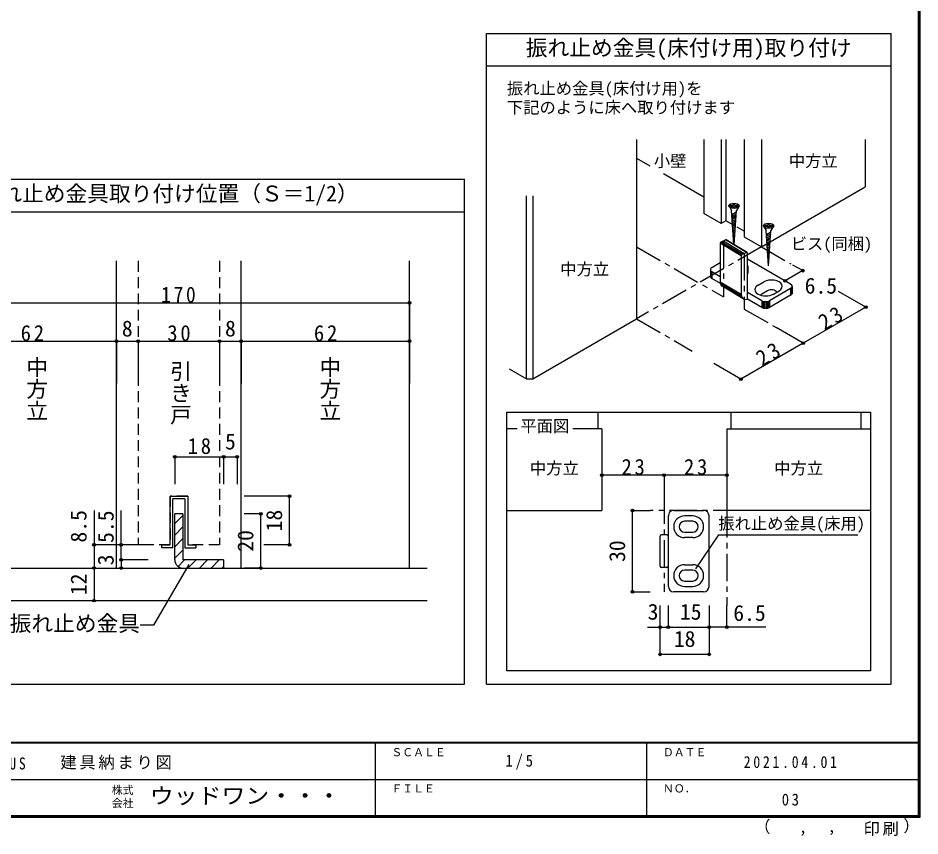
# Model space of a CAD drawing. Units: millimetres at full size, sheet at 1:5, with parts at other scales. Extents: x -973 to 977, y -718 to 696.
# Drawn here: x 146 to 977, y -718 to 35 of the extents above; entities that cross this region are included whole.
import ezdxf
from ezdxf.enums import TextEntityAlignment as Align

# ---------------------------------------------------------------- set-up
doc = ezdxf.new("R2010")
doc.units = ezdxf.units.MM
doc.header["$LTSCALE"] = 5
doc.header["$PDMODE"] = 32
doc.header["$PDSIZE"] = 2.5
doc.linetypes.add('CHAIN1', pattern=[8, 5, -1, 1, -1])
doc.linetypes.add('DASHED2', pattern=[3, 2, -1])
for name, color, linetype in [('0-6_扉', 2, 'Continuous'), ('0-7_金物', 7, 'Continuous'), ('0-A_文字', 3, 'Continuous'), ('0-B_寸法', 7, 'Continuous'), ('1-3_仕上げ', 2, 'Continuous'), ('1-4_枠', 3, 'Continuous'), ('1-6_扉', 7, 'DASHED2'), ('1-7_金物', 7, 'Continuous'), ('1-A_文字', 7, 'Continuous'), ('1-B_寸法', 7, 'Continuous'), ('1-C_ハッチ', 4, 'Continuous'), ('F-0_補助線', 7, 'Continuous'), ('F-1_枠', 6, 'Continuous'), ('F-A_文字', 7, 'Continuous')]:
    doc.layers.add(name, color=color, linetype=linetype)
doc.styles.add('@ＭＳ ゴシック', font='')
doc.styles.add('ＭＳ ゴシック', font='')
doc.styles.get('@ＭＳ ゴシック').set_extended_font_data('@MS Gothic')
doc.styles.get('ＭＳ ゴシック').set_extended_font_data('MS Gothic')

msp = doc.modelspace()

# ---------------------------------------------------------------- linework, layer by layer
at = {"layer": '0-6_扉'}
for p, q in [((715.658, -76.613), (715.658, -241.852)), ((777.625, -76.613), (777.625, -144.838)), ((793.534, -76.613), (793.534, -154.024)), ((797.954, -76.613), (797.954, -151.472)), ((814.748, -76.613), (814.748, -166.271)), ((830.658, -76.613), (830.658, -175.457)), ((926.117, -76.613), (926.117, -120.343)), ((830.658, -175.457), (926.117, -120.343)), ((614.198, -296.966), (614.198, -128.545)), ((620.198, -128.608), (620.198, -296.966)), ((793.534, -154.024), (777.625, -144.838)), ((797.954, -151.472), (793.534, -154.024)), ((806.231, -156.251), (797.954, -151.472)), ((814.748, -161.168), (808.445, -157.529)), ((814.748, -166.271), (830.658, -175.457)), ((620.198, -296.966), (715.658, -241.852)), ((598.288, -287.78), (614.198, -296.966)), ((614.198, -296.966), (620.198, -297.028))]:
    msp.add_line(p, q, dxfattribs=at)
at = {"layer": '0-6_扉', "color": 7}
for p, q in [((715.658, -93.752), (727.94, -100.843)), ((740.499, -108.094), (777.625, -129.529))]:
    msp.add_line(p, q, dxfattribs=at)
at = {"layer": '0-7_金物'}
for p, q in [((801.439, -138.952), (803.264, -142.112)), ((801.545, -137.18), (801.545, -138.214)), ((801.545, -137.18), (804.908, -137.18)), ((801.545, -138.214), (804.908, -138.214)), ((804.908, -135.664), (805.942, -135.664)), ((804.908, -137.18), (804.908, -135.664)), ((804.908, -139.73), (804.908, -138.214)), ((804.908, -139.73), (805.942, -139.73)), ((805.942, -137.18), (805.942, -135.664)), ((805.942, -137.18), (809.305, -137.18)), ((805.942, -138.214), (809.305, -138.214)), ((805.942, -139.73), (805.942, -138.214)), ((809.41, -138.952), (807.586, -142.112)), ((809.305, -138.214), (809.305, -137.18)), ((805.337, -173.414), (803.264, -142.112)), ((807.481, -143.686), (803.517, -145.931)), ((807.373, -145.314), (803.617, -147.441)), ((807.266, -146.942), (803.717, -148.952)), ((807.158, -148.571), (803.817, -150.462)), ((805.505, -173.514), (807.586, -142.112)), ((807.05, -150.199), (803.917, -151.972)), ((806.942, -151.827), (804.017, -153.483)), ((806.834, -153.455), (804.117, -154.993)), ((806.726, -155.083), (804.217, -156.504)), ((806.618, -156.711), (804.317, -158.014)), ((833.259, -157.323), (835.084, -160.483)), ((833.365, -155.551), (833.365, -156.585)), ((833.365, -155.551), (836.728, -155.551)), ((833.365, -156.585), (836.728, -156.585)), ((836.728, -154.035), (837.761, -154.035)), ((836.728, -155.551), (836.728, -154.035)), ((836.728, -158.101), (836.728, -156.585)), ((837.761, -155.551), (837.761, -154.035)), ((837.761, -155.551), (841.124, -155.551)), ((837.761, -156.585), (841.124, -156.585)), ((837.761, -158.101), (837.761, -156.585)), ((841.23, -157.323), (839.405, -160.483)), ((841.124, -156.585), (841.124, -155.551)), ((806.511, -158.339), (804.417, -159.524)), ((806.403, -159.967), (804.517, -161.035)), ((806.295, -161.596), (804.617, -162.545)), ((806.187, -163.224), (804.717, -164.056)), ((806.079, -164.852), (804.818, -165.566)), ((837.244, -193.102), (835.084, -160.483)), ((839.301, -162.057), (835.337, -164.302)), ((839.193, -163.685), (835.437, -165.812)), ((839.085, -165.314), (835.537, -167.323)), ((836.728, -158.101), (837.761, -158.101)), ((837.244, -193.102), (839.405, -160.483)), ((792.77, -172.24), (792.77, -207.964)), ((812.054, -183.731), (792.77, -172.24)), ((812.086, -183.437), (792.803, -171.946)), ((812.182, -183.136), (792.898, -171.645)), ((812.334, -182.848), (793.051, -171.357)), ((812.532, -182.592), (793.249, -171.102)), ((812.763, -182.387), (793.48, -170.897)), ((793.728, -170.756), (797.558, -169.149)), ((813.011, -182.247), (793.728, -170.756)), ((817.089, -180.572), (797.806, -169.082)), ((817.32, -180.584), (798.037, -169.093)), ((817.519, -180.673), (798.235, -169.182)), ((805.971, -166.48), (804.918, -167.077)), ((805.863, -168.108), (805.018, -168.587)), ((805.756, -169.736), (805.118, -170.097)), ((805.648, -171.364), (805.218, -171.608)), ((838.978, -166.942), (835.637, -168.833)), ((838.87, -168.57), (835.737, -170.344)), ((838.762, -170.198), (835.837, -171.854)), ((838.654, -171.826), (835.937, -173.364)), ((838.546, -173.454), (836.037, -174.875)), ((817.799, -223.539), (817.799, -181.32)), ((838.438, -175.082), (836.137, -176.385)), ((838.33, -176.711), (836.237, -177.896)), ((838.222, -178.339), (836.337, -179.406)), ((838.115, -179.967), (836.437, -180.916)), ((838.007, -181.595), (836.537, -182.427)), ((785.095, -194.451), (792.77, -190.02)), ((857.574, -209.761), (817.799, -186.797)), ((837.899, -183.223), (836.637, -183.937)), ((837.791, -184.851), (836.737, -185.448)), ((837.683, -186.479), (836.837, -186.958)), ((837.575, -188.107), (836.938, -188.469)), ((837.467, -189.736), (837.038, -189.979)), ((783.631, -196.493), (783.631, -202.616)), ((783.801, -197.24), (783.801, -203.363)), ((784.301, -197.936), (784.301, -204.06)), ((785.095, -198.534), (785.095, -204.658)), ((792.77, -202.965), (785.095, -198.534)), ((818.076, -193.431), (818.076, -199.554)), ((792.874, -209.148), (785.095, -204.658)), ((812.249, -221.053), (792.966, -209.563)), ((812.823, -222.379), (793.54, -210.888)), ((813.736, -223.341), (794.453, -211.85)), ((827.522, -210.781), (832.825, -207.719)), ((836.361, -215.884), (831.057, -218.946)), ((857.574, -213.843), (838.128, -225.07)), ((841.664, -218.946), (846.967, -215.884)), ((857.574, -213.843), (857.574, -219.967)), ((858.368, -213.245), (858.368, -219.369)), ((858.868, -212.549), (858.868, -218.673)), ((859.038, -211.802), (859.038, -217.926)), ((831.057, -225.07), (817.799, -217.415)), ((831.057, -231.194), (817.799, -223.539)), ((857.574, -219.967), (838.128, -231.194)), ((831.057, -225.07), (831.057, -231.194)), ((832.093, -225.529), (832.093, -231.652)), ((833.299, -225.817), (833.299, -231.941)), ((834.593, -225.916), (834.593, -232.039)), ((835.887, -225.817), (835.887, -231.941)), ((837.093, -225.529), (837.093, -231.652)), ((838.128, -225.07), (838.128, -231.194)), ((596.273, -327.721), (931.132, -327.721)), ((596.273, -565.882), (596.273, -327.721)), ((931.132, -327.721), (931.132, -565.882)), ((931.132, -565.882), (596.273, -565.882))]:
    msp.add_line(p, q, dxfattribs=at)
for points in [[(813.011, -182.247), (816.841, -180.64), (797.558, -169.149)], [(812.054, -183.731), (812.054, -219.454), (792.77, -207.964)]]:
    msp.add_lwpolyline(points, dxfattribs=at)
for centre in [(805.425, -137.697), (837.244, -156.068)]:
    msp.add_ellipse(centre, major_axis=(4.71, 0), ratio=0.5, dxfattribs=at)
for centre, major_axis, ratio, start_param, end_param in [((793.728, -171.838), (0.64, 1.074), 0.663414, 0.7318184, 2.3026147), ((797.558, -170.231), (0.64, 1.074), 0.663414, 6.2296055, 7.0150037), ((813.011, -183.329), (0.64, 1.074), 0.663414, 0.7318184, 2.3026147), ((816.841, -181.722), (0.64, 1.074), 0.663414, 5.4442074, 7.0150037), ((788.631, -196.493), (-5, 0), 0.57735, 5.4977871, 7.0685835), ((808.076, -193.431), (10, 0), 0.57735, 6.047146, 6.5192246), ((808.076, -199.554), (10, 0), 0.57735, 6.047146, 6.5192246), ((788.631, -202.616), (-5, 0), 0.57735, 6.2831853, 7.0685835), ((839.896, -211.802), (10, 0), 0.57735, 5.4977871, 8.6393798), ((798.515, -205.553), (3.839, 6.443), 0.663414, 2.3026147, 3.0880129), ((834.593, -214.864), (10, 0), 0.57735, 2.3561945, 5.4977871), ((839.896, -217.926), (5, 0), 0.57735, 0.2617994, 2.3561945), ((854.038, -211.802), (-5, 0), 0.57735, 2.3561945, 3.9269908), ((817.799, -217.044), (3.839, 6.443), 0.663414, 2.3026147, 3.873411), ((834.593, -220.988), (5, 0), 0.57735, 2.3561945, 2.7802255), ((854.038, -217.926), (-5, 0), 0.57735, 2.3561945, 3.1415927), ((834.593, -223.029), (-5, 0), 0.57735, 0.7853982, 2.3561945), ((834.593, -229.152), (-5, 0), 0.57735, 0.7853982, 2.3561945)]:
    msp.add_ellipse(centre, major_axis=major_axis, ratio=ratio, start_param=start_param, end_param=end_param, dxfattribs=at)
at = {"layer": '0-A_文字'}
for p, q in [((577.409, 20.992), (950.121, 20.992)), ((577.409, -578.142), (577.409, 20.992)), ((950.121, -578.142), (950.121, 20.992)), ((577.409, -9.008), (950.121, -9.008)), ((12.409, -113.142), (557.409, -113.142)), ((557.409, -578.142), (557.409, -113.142)), ((12.409, -143.142), (557.409, -143.142)), ((12.409, -578.142), (557.409, -578.142)), ((577.409, -578.142), (950.121, -578.142))]:
    msp.add_line(p, q, dxfattribs=at)
at = {"layer": '0-A_文字', "color": 4}
msp.add_lwpolyline([(770.36, -471.876), (791.584, -440.509), (919.571, -440.509)], dxfattribs=at)
at = {"layer": '0-B_寸法', "color": 4, "linetype": 'CHAIN1'}
for q in [(715.658, -241.852), (857.764, -191.106)]:
    msp.add_line((830.658, -175.457), q, dxfattribs=at)
at = {"layer": '0-B_寸法', "color": 4}
for p, q in [((868.695, -197.418), (852.445, -206.8)), ((868.695, -197.418), (859.724, -192.238)), ((843.804, -201.811), (852.445, -206.8))]:
    msp.add_line(p, q, dxfattribs=at)
at = {"layer": '0-B_寸法'}
for p in [(868.695, -197.418), (852.445, -206.8)]:
    msp.add_point(p, dxfattribs=at)
at = {"layer": '1-3_仕上げ'}
for p, q in [((56.728, -471.182), (522.978, -471.182)), ((56.728, -501.182), (522.978, -501.182))]:
    msp.add_line(p, q, dxfattribs=at)
at = {"layer": '1-4_枠'}
for p, q in [((236.728, -471.182), (236.728, -188.407)), ((351.728, -471.182), (351.728, -188.407)), ((506.728, -471.182), (506.728, -188.407)), ((605.753, -343.121), (596.273, -343.121)), ((683.703, -343.121), (656.942, -343.121)), ((683.703, -343.121), (683.703, -418.121)), ((798.703, -343.121), (798.703, -418.121)), ((798.703, -343.121), (931.132, -343.121)), ((596.273, -418.121), (683.703, -418.121)), ((931.132, -418.121), (798.703, -418.121))]:
    msp.add_line(p, q, dxfattribs=at)
at = {"layer": '1-4_枠', "color": 7}
for p, q in [((679.953, -327.721), (679.953, -343.121)), ((802.453, -327.721), (802.453, -343.121)), ((922.453, -343.121), (922.453, -327.721))]:
    msp.add_line(p, q, dxfattribs=at)
at = {"layer": '1-4_枠', "color": 4, "linetype": 'CHAIN1'}
for p, q in [((741.203, -405.621), (741.203, -493.121)), ((851.097, -418.121), (728.249, -418.121)), ((798.703, -418.121), (798.703, -505.621))]:
    msp.add_line(p, q, dxfattribs=at)
at = {"layer": '1-6_扉'}
for p, q in [((256.728, -188.407), (256.728, -449.932)), ((331.728, -188.407), (331.728, -449.932)), ((286.103, -404.932), (286.103, -449.932)), ((302.353, -404.932), (286.103, -404.932)), ((302.353, -404.932), (302.353, -449.932)), ((286.103, -449.932), (256.728, -449.932)), ((331.728, -449.932), (302.353, -449.932))]:
    msp.add_line(p, q, dxfattribs=at)
at = {"layer": '1-7_金物', "color": 4, "linetype": 'CHAIN1'}
for p, q in [((795.643, -169.952), (814.926, -181.531)), ((795.643, -169.952), (795.643, -221.636)), ((715.658, -175.457), (795.643, -221.636)), ((814.926, -181.531), (814.926, -232.77)), ((814.926, -232.77), (844.23, -249.688)), ((715.658, -241.852), (766.893, -271.433))]:
    msp.add_line(p, q, dxfattribs=at)
at = {"layer": '1-7_金物'}
for p, q in [((286.103, -449.932), (286.103, -404.932)), ((286.103, -404.932), (302.353, -404.932)), ((302.353, -404.932), (302.353, -449.932)), ((288.603, -452.432), (288.603, -407.432)), ((299.853, -407.432), (288.603, -407.432)), ((299.853, -407.432), (299.853, -452.432)), ((744.953, -488.121), (744.953, -423.121)), ((749.953, -418.121), (777.453, -418.121)), ((767.453, -423.121), (759.953, -423.121)), ((782.453, -488.121), (782.453, -423.121)), ((767.453, -428.121), (759.953, -428.121)), ((759.953, -438.121), (767.453, -438.121)), ((737.453, -469.371), (737.453, -441.871)), ((743.703, -440.621), (738.703, -440.621)), ((767.453, -443.121), (759.953, -443.121)), ((278.603, -449.932), (286.103, -449.932)), ((278.603, -452.432), (278.603, -449.932)), ((288.603, -452.432), (278.603, -452.432)), ((299.853, -452.432), (309.853, -452.432)), ((302.353, -449.932), (309.853, -449.932)), ((309.853, -449.932), (309.853, -452.432)), ((743.703, -470.621), (738.703, -470.621)), ((759.953, -468.121), (767.453, -468.121)), ((767.453, -473.121), (759.953, -473.121)), ((759.953, -483.121), (767.453, -483.121)), ((759.953, -488.121), (767.453, -488.121)), ((777.453, -493.121), (749.953, -493.121))]:
    msp.add_line(p, q, dxfattribs=at)
at = {"layer": '1-7_金物', "color": 3}
for p, q in [((297.978, -421.182), (290.478, -421.182)), ((290.478, -463.682), (290.478, -421.182)), ((297.978, -421.182), (297.978, -463.682)), ((335.478, -463.682), (297.978, -463.682)), ((335.478, -463.682), (335.478, -471.182)), ((297.978, -471.182), (335.478, -471.182))]:
    msp.add_line(p, q, dxfattribs=at)
at = {"layer": '1-7_金物'}
for centre, radius, start, end in [((749.953, -423.121), 5, 90, 180), ((759.953, -433.121), 10, 90, 270), ((767.453, -433.121), 10, 270, 90), ((777.453, -423.121), 5, 0, 90), ((759.953, -433.121), 5, 90, 270), ((767.453, -433.121), 5, 270, 90), ((738.703, -441.871), 1.25, 90, 180), ((743.703, -441.871), 1.25, 0, 90), ((738.703, -469.371), 1.25, 180, 270), ((743.703, -469.371), 1.25, 270, 0), ((759.953, -478.121), 10, 90, 270), ((759.953, -478.121), 5, 90, 270), ((767.453, -478.121), 10, 270, 90), ((767.453, -478.121), 5, 270, 90), ((749.953, -488.121), 5, 180, 270), ((777.453, -488.121), 5, 270, 0)]:
    msp.add_arc(centre, radius, start, end, dxfattribs=at)
at = {"layer": '1-7_金物', "color": 3}
msp.add_arc((297.978, -463.682), 7.5, 180, 270, dxfattribs=at)
at = {"layer": '1-A_文字'}
for p, q in [((303.277, -467.971), (270.985, -523.902)), ((270.985, -523.902), (258.485, -523.902))]:
    msp.add_line(p, q, dxfattribs=at)
at = {"layer": '1-B_寸法', "color": 4}
for p, q in [((926.73, -230.924), (901.73, -216.49)), ((81.728, -227.051), (506.728, -227.051)), ((506.728, -227.051), (506.728, -301.293)), ((81.728, -262.392), (236.728, -262.392)), ((236.728, -262.392), (236.728, -301.293)), ((236.728, -262.392), (256.728, -262.392)), ((256.728, -262.392), (256.728, -301.293)), ((256.728, -262.392), (331.728, -262.392)), ((331.728, -262.392), (331.728, -301.293)), ((331.728, -262.392), (351.728, -262.392)), ((351.728, -262.392), (351.728, -301.293)), ((351.728, -262.392), (506.728, -262.392)), ((869.23, -264.122), (811.73, -297.32)), ((811.73, -297.32), (786.73, -282.886)), ((290.478, -368.907), (290.478, -393.907)), ((290.478, -368.907), (335.478, -368.907)), ((335.478, -368.907), (347.978, -368.907)), ((335.478, -368.907), (335.478, -393.907)), ((347.978, -368.907), (347.978, -393.907)), ((741.203, -385.621), (683.703, -385.621)), ((683.703, -385.621), (683.703, -405.621)), ((798.703, -385.621), (741.203, -385.621)), ((741.203, -385.621), (741.203, -405.621)), ((798.703, -385.621), (798.703, -405.621)), ((396.174, -404.932), (354.228, -404.932)), ((396.174, -449.932), (396.174, -404.932)), ((216.103, -418.089), (216.103, -471.182)), ((241.103, -463.682), (241.103, -418.089)), ((369.758, -421.182), (354.228, -421.182)), ((369.758, -471.182), (369.758, -421.182)), ((266.103, -449.932), (216.103, -449.932)), ((396.174, -449.932), (372.394, -449.932)), ((241.103, -463.682), (241.103, -471.182)), ((266.103, -463.682), (241.103, -463.682)), ((216.103, -471.182), (216.103, -501.182)), ((216.103, -471.182), (266.103, -471.182)), ((369.758, -471.182), (354.228, -471.182)), ((712.07, -493.121), (728.249, -493.121)), ((216.103, -501.182), (266.103, -501.182)), ((737.453, -525.621), (737.453, -505.621)), ((744.953, -525.621), (744.953, -505.621)), ((782.453, -505.621), (782.453, -550.621)), ((798.703, -525.637), (798.703, -505.621)), ((725.888, -525.621), (744.953, -525.621)), ((737.453, -550.621), (737.453, -525.621)), ((744.953, -525.621), (782.453, -525.621)), ((834.763, -525.637), (782.453, -525.637)), ((737.453, -550.621), (782.453, -550.621))]:
    msp.add_line(p, q, dxfattribs=at)
for points in [[(926.73, -230.924), (869.23, -264.122), (844.23, -249.688)], [(712.07, -493.121), (712.07, -418.121), (728.249, -418.121)]]:
    msp.add_lwpolyline(points, dxfattribs=at)
at = {"layer": '1-B_寸法'}
for p in [(506.728, -227.051), (926.73, -230.924), (236.728, -262.392), (256.728, -262.392), (331.728, -262.392), (351.728, -262.392), (506.728, -262.392), (869.23, -264.122), (811.73, -297.32), (290.478, -368.907), (335.478, -368.907), (347.978, -368.907), (683.703, -385.621), (741.203, -385.621), (798.703, -385.621), (396.174, -404.932), (369.758, -421.182), (712.07, -418.121), (216.103, -449.932), (241.103, -449.932), (396.174, -449.932), (241.103, -463.682), (216.103, -471.182), (241.103, -471.182), (369.758, -471.182), (712.07, -493.121), (216.103, -501.182), (737.453, -525.621), (744.953, -525.621), (782.453, -525.621), (782.453, -525.637), (798.703, -525.637), (737.453, -550.621), (782.453, -550.621)]:
    msp.add_point(p, dxfattribs=at)
at = {"layer": '1-C_ハッチ'}
for p, q in [((290.478, -430.296), (297.978, -422.796)), ((290.478, -440.902), (297.978, -433.402)), ((290.478, -451.509), (297.978, -444.009)), ((290.478, -462.115), (297.978, -454.615)), ((293.501, -469.699), (299.518, -463.682)), ((302.624, -471.182), (310.124, -463.682)), ((313.231, -471.182), (320.731, -463.682)), ((323.837, -471.182), (331.337, -463.682)), ((334.444, -471.182), (335.476, -470.15))]:
    msp.add_line(p, q, dxfattribs=at)
at = {"layer": 'F-1_枠'}
for p, q in [((974.986, 695.833), (974.986, -700.833)), ((975.82, 695.833), (975.82, -700.833)), ((976.653, 695.833), (976.653, -700.833)), ((976.653, -631.667), (-973.347, -631.667)), ((976.653, -632.5), (-973.347, -632.5)), ((474.986, -632.5), (474.986, -699.167)), ((724.986, -632.5), (724.986, -699.167)), ((1.653, -665.833), (974.986, -665.834)), ((976.653, -699.167), (-973.347, -699.167)), ((976.653, -700), (-973.347, -700)), ((976.653, -700.833), (-973.347, -700.833))]:
    msp.add_line(p, q, dxfattribs=at)

# ---------------------------------------------------------------- texts
at = {"layer": '0-A_文字', "color": 7, "style": 'ＭＳ ゴシック'}
for s, height, p in [('振れ止め金具(床付け用)取り付け', 14.66, (613.765, -4.008)), ('振れ止め金具(床付け用)を', 11, (596.318, -38.467)), ('下記のように床へ取り付けます', 11, (596.318, -56.003)), ('小壁', 11, (731.641, -105.183)), ('中方立', 11, (855.887, -105.183)), ('振れ止め金具取り付け位置（Ｓ＝1/2）', 14.66, (109.909, -138.142)), ('中方立', 11, (645.428, -204.827)), ('平面図', 11, (608.715, -349.197)), ('中方立', 11, (617.488, -388.121)), ('中方立', 11, (842.417, -388.121))]:
    msp.add_text(s, height=height, dxfattribs=at).set_placement(p, align=Align.BOTTOM_LEFT)
at = {"layer": '0-B_寸法', "style": 'ＭＳ ゴシック'}
for s, height, p in [('ビス(同梱)', 11, (857.653, -181.448)), ('6.5', 14.66, (870.466, -222.987))]:
    msp.add_text(s, height=height, dxfattribs=at).set_placement(p, align=Align.BOTTOM_LEFT)
at = {"layer": '1-A_文字', "style": '@ＭＳ ゴシック'}
for s, p in [('中方立', (151.728, -276.243)), ('引き戸', (284.229, -279.892)), ('中方立', (421.728, -276.243))]:
    msp.add_text(s, height=14.66, rotation=270, dxfattribs=at).set_placement(p, align=Align.BOTTOM_LEFT)
at = {"layer": '1-A_文字', "style": 'ＭＳ ゴシック'}
for s, height, p in [('振れ止め金具(床用)', 11, (790.988, -439.01)), ('振れ止め金具', 14.66, (138.485, -533.902))]:
    msp.add_text(s, height=height, dxfattribs=at).set_placement(p, align=Align.BOTTOM_LEFT)
at = {"layer": '1-B_寸法', "style": 'ＭＳ ゴシック'}
for s, p in [('8', (241.728, -262.392)), ('8', (336.728, -262.392)), ('5', (336.728, -366.407)), ('3', (725.888, -523.121)), ('15', (755.578, -523.121)), ('6.5', (804.763, -524.248)), ('18', (749.953, -548.121))]:
    msp.add_text(s, height=14.66, dxfattribs=at).set_placement(p, align=Align.BOTTOM_LEFT)
for s, p in [('8.5', (213.603, -447.73)), ('5.5', (238.603, -448.089)), ('18', (393.674, -437.432)), ('20', (367.258, -456.182)), ('30', (709.57, -465.621)), ('3', (238.603, -468.669)), ('12', (213.603, -496.182))]:
    msp.add_text(s, height=14.66, rotation=90, dxfattribs=at).set_placement(p, align=Align.BOTTOM_LEFT)
at = {"layer": '1-B_寸法', "char_height": 14.66, "attachment_point": 7, "style": 'ＭＳ ゴシック'}
for s, insert in [('\\T1.27;\\W0.9;170', (277.978, -227.051)), ('\\T1.27;\\W0.95;62', (148.603, -262.392)), ('\\T1.27;\\W0.95;30', (283.603, -262.392)), ('\\T1.27;\\W0.95;62', (418.603, -262.392)), ('\\T1.27;\\W0.95;18', (302.353, -366.407)), ('\\T1.27;\\W0.95;23', (701.828, -385.621)), ('\\T1.27;\\W0.95;23', (759.328, -385.621))]:
    msp.add_mtext(s, dxfattribs=dict(at, insert=insert))
at = {"layer": '1-B_寸法', "char_height": 14.66, "attachment_point": 7, "rotation": 30, "style": 'ＭＳ ゴシック'}
for insert in [(888.779, -252.836), (831.279, -286.033)]:
    msp.add_mtext('\\T1.27;\\W0.95;23', dxfattribs=dict(at, insert=insert))
at = {"layer": 'F-0_補助線', "char_height": 11, "attachment_point": 7, "style": 'ＭＳ ゴシック'}
for s, insert in [('\\T1.39;\\W0.85;DOORETUS', (84.986, -656.798)), ('\\T1.17;建具納まり図', (185.035, -656.798))]:
    msp.add_mtext(s, dxfattribs=dict(at, insert=insert))
at = {"layer": 'F-A_文字', "style": 'ＭＳ ゴシック'}
for s, height, p in [('ＳＣＡＬＥ', 7.331, (489.986, -646.667)), ('ＤＡＴＥ', 7.331, (739.986, -646.667)), ('株式', 7.331, (232.486, -681.5)), ('ＦＩＬＥ', 7.331, (489.986, -680)), ('ＮＯ．', 7.331, (739.986, -680.001)), ('会社', 7.331, (232.486, -693.5)), ('（', 11, (823.992, -718.052)), ('）', 11, (961.387, -717.355)), (',', 11, (865.199, -718.052)), (',', 11, (891.686, -717.588))]:
    msp.add_text(s, height=height, dxfattribs=at).set_placement(p, align=Align.BOTTOM_LEFT)
at = {"layer": 'F-A_文字', "style": 'ＭＳ ゴシック', "width": 1.1}
msp.add_text('ウッドワン・・・', height=14.66, dxfattribs=at).set_placement((267.486, -692.5), align=Align.BOTTOM_LEFT)
at = {"layer": 'F-A_文字', "char_height": 11, "attachment_point": 7, "style": 'ＭＳ ゴシック'}
for s, insert in [('\\T1.38;\\W0.9;1/5', (594.986, -656.667)), ('\\T1.39;\\W0.85;2021.04.01', (814.361, -655.417)), ('\\T1.36;\\W0.9;03', (849.361, -690.001)), ('\\T1.17;印刷', (924.678, -717.82))]:
    msp.add_mtext(s, dxfattribs=dict(at, insert=insert))

doc.saveas('drawing.dxf')
